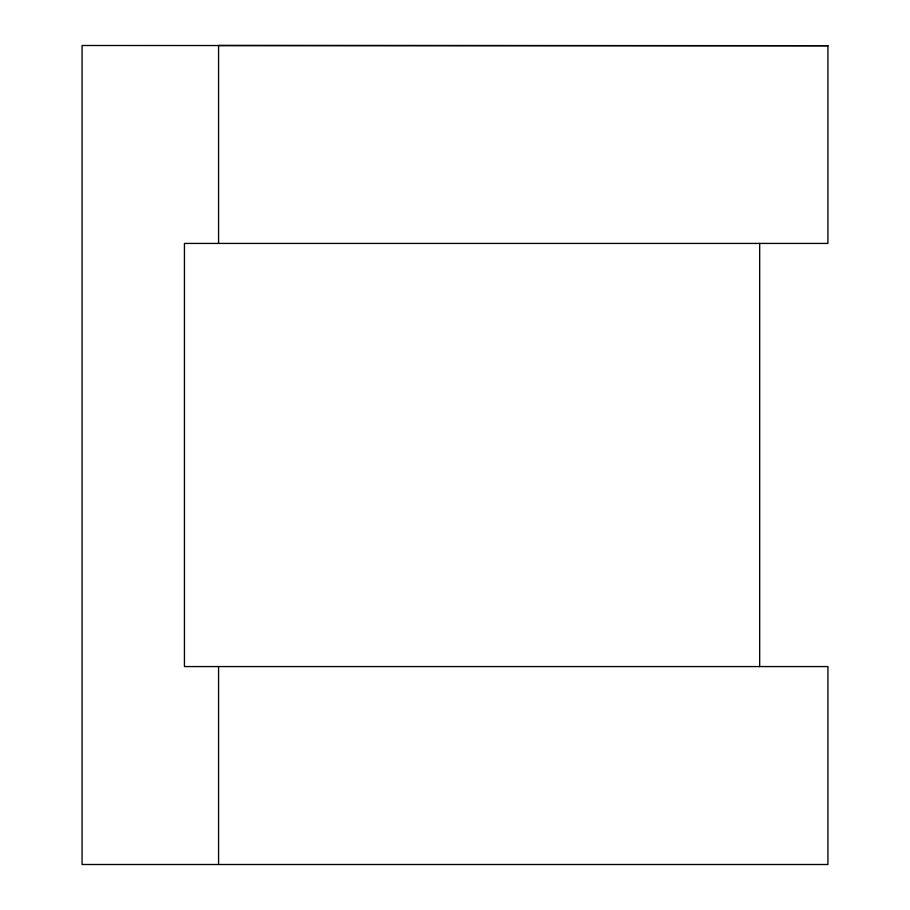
<?xml version="1.0" encoding="UTF-8"?>
<svg xmlns="http://www.w3.org/2000/svg" width="910" height="910" viewBox="0 0 910 910"><rect width="100%" height="100%" fill="white"/><g stroke="black" fill="none" stroke-linecap="round" stroke-linejoin="round"><path stroke-width="1.36" d="M827.929 45.693L82.071 45.5L82.071 864.5L827.929 864.5L827.929 666.575L184.446 666.575L184.446 243.425L827.929 243.425L827.929 45.693L218.571 45.5L218.571 243.425M759.679 243.425L759.679 666.575M218.571 666.575L218.571 864.5"/></g></svg>
